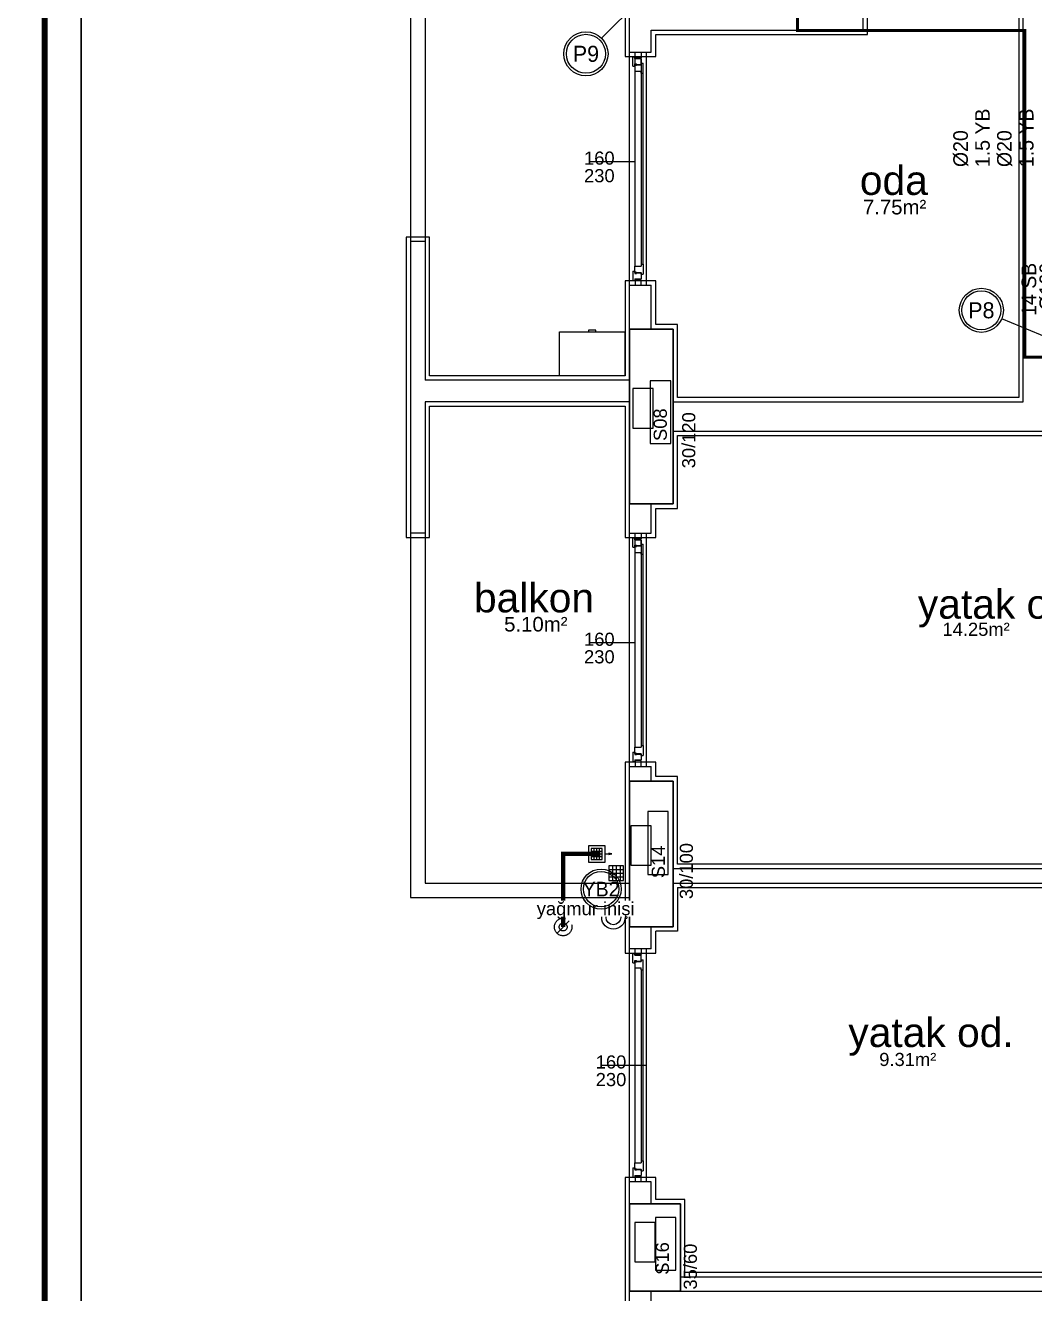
# Model space of a CAD drawing. Header units: centimetres. Extents: x -7420 to 31836, y -2 to 2802.
# Drawn here: x 12487 to 13179, y 1133 to 2003 of the extents above; entities that cross this region are included whole.
import ezdxf
from ezdxf.enums import TextEntityAlignment as Align

# ---------------------------------------------------------------- set-up
doc = ezdxf.new("R2010")
doc.units = ezdxf.units.CM
doc.linetypes.add('BASMA HATTI', pattern=[31, 25, -6])
doc.linetypes.add('YAGMUR HATTI', pattern=[36, 30, -6])
for name, color, linetype in [('ROTAS-MIMARI', 8, 'CONTINUOUS'), ('ROTAS-MIMARI-KOLON', 8, 'CONTINUOUS'), ('ROTAS-MIMARI-YAZI', 8, 'CONTINUOUS'), ('ROTAS-PAFTA', 7, 'CONTINUOUS'), ('ROTAS-PISSU-KOLONNO', 211, 'CONTINUOUS'), ('ROTAS-SICAKSU-BORU', 1, 'BASMA HATTI'), ('ROTAS-TEFRIS', 15, 'CONTINUOUS'), ('ROTAS-YAGMUR-BORUSU', 3, 'YAGMUR HATTI')]:
    doc.layers.add(name, color=color, linetype=linetype)
doc.styles.add('ROTAS', font='arial.ttf')

# ---------------------------------------------------------------- blocks, each defined once
blk = doc.blocks.new('ROTAS-PIS-SU-CAP-SB')
for tag, p in [('PSCP_001', (0.833, 1.29)), ('PS_001', (0.833, 0.066))]:
    blk.add_attdef(tag, p, '', height=1)
blk = doc.blocks.new('ROTAS-TEMIZ-SU-CAP-MB')
for tag, p in [('SOCP_001', (0.833, 4.917)), ('SO_001', (0.833, 3.417)), ('SCCP_001', (0.833, 1.917)), ('SC_001', (0.833, 0.417))]:
    blk.add_attdef(tag, p, '', height=1)
blk = doc.blocks.new('ROTAS-SUZGEC')
h = blk.add_hatch(color=256)
h.dxf.hatch_style = 1
h.paths.add_polyline_path([(5, 0), (3.71, 0.32), (3.71, -0.32)])
for p, q in [((-3.82, 1.18), (0.88, 1.18)), ((-2.65, -2.35), (-2.65, 2.35)), ((-1.47, -2.35), (-1.47, 2.35)), ((-0.29, -2.35), (-0.29, 2.35)), ((-3.82, 0), (0.88, 0)), ((-3.82, -1.18), (0.88, -1.18)), ((2.06, 0), (5, 0))]:
    blk.add_line(p, q)
for points in [[(-5, -3.53), (2.06, -3.53), (2.06, 3.53), (-5, 3.53)], [(-3.82, -2.35), (0.88, -2.35), (0.88, 2.35), (-3.82, 2.35)], [(5, 0), (3.71, 0.32), (3.71, -0.32)]]:
    blk.add_lwpolyline(points, close=True)
for tag, p in [('PSCP_001', (-1.25, 0.75)), ('PS_001', (-0.62, -0.5))]:
    blk.add_attdef(tag, p, '', height=1)
blk = doc.blocks.new('ROTAS-KOLON-NO-YAGMUR')
for radius in [27.5, 24.3]:
    blk.add_circle((0, 0), radius)
blk.add_attdef('K', text='', height=20).set_placement((0, 0), align=Align.MIDDLE_CENTER)
blk = doc.blocks.new('ROTAS-KOLON-NO-PIS-SU')
for radius in [27.5, 24.3]:
    blk.add_circle((0, 0), radius)
blk.add_attdef('K', text='', height=20).set_placement((0, 0), align=Align.MIDDLE_CENTER)

msp = doc.modelspace()

# ---------------------------------------------------------------- linework, layer by layer
at = {"layer": 'ROTAS-MIMARI'}
for p, q in [((13061.02, 1999.24), (13061.02, 2119.24)), ((13064.02, 1996.24), (13064.02, 2116.24)), ((12897.82, 2037.24), (12897.82, 1981.24)), ((12900.82, 1984.24), (12900.82, 2034.24)), ((13167.82, 2022.24), (13167.82, 1747.24)), ((13170.82, 1744.24), (13170.82, 2019.24)), ((12915.82, 1984.24), (12915.82, 1999.24)), ((12915.82, 1999.24), (13061.02, 1999.24)), ((12918.82, 1981.24), (12918.82, 1996.24)), ((12918.82, 1996.24), (13064.02, 1996.24)), ((12900.82, 1984.24), (12915.82, 1984.24)), ((12900.82, 1824.24), (12900.82, 1984.24)), ((12904.83, 1980.24), (12904.83, 1984.24)), ((12908.83, 1984.24), (12908.83, 1980.24)), ((12912.64, 1824.24), (12912.64, 1984.24)), ((12897.82, 1981.24), (12918.82, 1981.24)), ((12903.23, 1980.94), (12904.63, 1980.94)), ((12903.23, 1974.54), (12903.23, 1980.94)), ((12904.63, 1980.94), (12904.63, 1837.44)), ((12904.63, 1979.74), (12904.63, 1980.94)), ((12904.63, 1979.74), (12908.83, 1979.74)), ((12904.63, 1976.04), (12905.63, 1976.04)), ((12904.63, 1974.54), (12904.63, 1976.04)), ((12904.63, 1975.44), (12904.63, 1971.04)), ((12904.63, 1975.44), (12905.13, 1975.44)), ((12908.83, 1980.24), (12904.83, 1980.24)), ((12905.13, 1975.14), (12905.13, 1975.44)), ((12905.13, 1975.14), (12905.63, 1975.14)), ((12905.63, 1975.74), (12905.63, 1976.04)), ((12905.63, 1975.74), (12908.83, 1975.74)), ((12905.63, 1975.14), (12905.63, 1975.44)), ((12905.63, 1975.44), (12908.83, 1975.44)), ((12908.83, 1979.74), (12908.83, 1838.64)), ((12908.83, 1975.74), (12908.83, 1979.74)), ((12908.83, 1976.64), (12908.83, 1975.44)), ((12908.83, 1976.64), (12910.23, 1976.64)), ((12910.23, 1838.64), (12910.23, 1976.64)), ((12910.23, 1969.84), (12910.23, 1976.64)), ((12903.23, 1974.54), (12904.63, 1974.54)), ((12904.63, 1971.04), (12908.83, 1971.04)), ((12908.83, 1969.84), (12908.83, 1971.04)), ((12908.83, 1969.84), (12910.23, 1969.84)), ((12873.19, 1909.18), (12904.63, 1909.19)), ((12747.82, 1857.27), (12747.82, 1651.29)), ((12763.82, 1857.21), (12747.82, 1857.21)), ((12747.82, 1857.21), (12747.82, 1651.24)), ((12750.82, 1854.27), (12750.82, 1654.29)), ((12760.82, 1854.21), (12750.82, 1854.21)), ((12750.82, 1854.21), (12750.82, 1654.24)), ((12760.82, 1854.21), (12760.82, 1759.24)), ((12763.82, 1762.24), (12763.82, 1857.21)), ((12904.63, 1837.44), (12908.83, 1837.44)), ((12904.63, 1833.04), (12904.63, 1837.44)), ((12908.83, 1838.64), (12908.83, 1837.44)), ((12908.83, 1838.64), (12910.23, 1838.64)), ((12910.23, 1838.64), (12910.23, 1831.84)), ((12918.82, 1827.24), (12897.82, 1827.24)), ((12897.82, 1827.24), (12897.82, 1762.24)), ((12903.23, 1833.94), (12903.23, 1827.54)), ((12903.23, 1833.94), (12904.63, 1833.94)), ((12903.23, 1827.54), (12904.63, 1827.54)), ((12904.63, 1833.94), (12904.63, 1832.44)), ((12904.63, 1833.04), (12905.13, 1833.04)), ((12904.63, 1832.44), (12905.63, 1832.44)), ((12904.63, 1828.74), (12904.63, 1827.54)), ((12904.63, 1828.74), (12908.83, 1828.74)), ((12904.83, 1828.24), (12904.83, 1824.24)), ((12908.83, 1828.24), (12904.83, 1828.24)), ((12905.13, 1833.34), (12905.63, 1833.34)), ((12905.13, 1833.34), (12905.13, 1833.04)), ((12905.63, 1833.34), (12905.63, 1833.04)), ((12905.63, 1833.04), (12908.83, 1833.04)), ((12905.63, 1832.74), (12905.63, 1832.44)), ((12905.63, 1832.74), (12908.83, 1832.74)), ((12908.83, 1831.84), (12908.83, 1833.04)), ((12908.83, 1832.74), (12908.83, 1828.74)), ((12908.83, 1831.84), (12910.23, 1831.84)), ((12908.83, 1824.24), (12908.83, 1828.24)), ((12918.82, 1797.24), (12918.82, 1827.24)), ((12900.82, 1794.24), (12900.82, 1824.24)), ((12900.82, 1824.24), (12915.82, 1824.24)), ((12915.82, 1794.24), (12915.82, 1824.24)), ((12852.82, 1792.24), (12897.82, 1792.24)), ((12852.82, 1762.24), (12852.82, 1792.24)), ((12877.82, 1793.53), (12872.83, 1793.53)), ((12872.83, 1793.53), (12872.83, 1792.24)), ((12877.82, 1792.24), (12877.82, 1793.53)), ((12897.82, 1762.24), (12897.82, 1792.24)), ((12933.82, 1797.24), (12918.82, 1797.24)), ((12933.82, 1747.24), (12933.82, 1797.24)), ((12900.82, 1759.24), (12760.82, 1759.24)), ((12897.82, 1762.24), (12763.82, 1762.24)), ((12897.82, 1762.24), (12852.82, 1762.24)), ((12900.82, 1744.24), (12760.82, 1744.24)), ((12760.82, 1744.24), (12760.82, 1654.24)), ((12763.82, 1651.24), (12763.82, 1741.24)), ((12763.82, 1741.24), (12897.82, 1741.24)), ((12897.82, 1741.24), (12897.82, 1674.24)), ((12930.82, 1744.24), (13170.82, 1744.24)), ((13167.82, 1747.24), (12933.82, 1747.24)), ((12930.82, 1724.24), (13325.82, 1724.24)), ((12933.82, 1671.24), (12933.82, 1721.24)), ((12933.82, 1721.24), (13322.82, 1721.24)), ((12897.82, 1674.24), (12897.82, 1651.24)), ((12900.82, 1654.24), (12900.82, 1674.24)), ((12915.82, 1654.24), (12915.82, 1674.24)), ((12918.82, 1651.24), (12918.82, 1671.24)), ((12918.82, 1671.24), (12933.82, 1671.24)), ((12760.82, 1654.24), (12750.82, 1654.24)), ((12900.82, 1654.24), (12915.82, 1654.24)), ((12900.82, 1494.24), (12900.82, 1654.24)), ((12904.83, 1650.24), (12904.83, 1654.24)), ((12908.83, 1654.24), (12908.83, 1650.24)), ((12912.64, 1494.24), (12912.64, 1654.24)), ((12747.82, 1651.24), (12763.82, 1651.24)), ((12897.82, 1651.24), (12918.82, 1651.24)), ((12903.23, 1650.94), (12904.63, 1650.94)), ((12903.23, 1644.54), (12903.23, 1650.94)), ((12903.23, 1644.54), (12904.63, 1644.54)), ((12904.63, 1650.94), (12904.63, 1507.44)), ((12904.63, 1649.74), (12904.63, 1650.94)), ((12904.63, 1649.74), (12908.83, 1649.74)), ((12904.63, 1646.04), (12905.63, 1646.04)), ((12904.63, 1644.54), (12904.63, 1646.04)), ((12904.63, 1645.44), (12904.63, 1641.04)), ((12904.63, 1645.44), (12905.13, 1645.44)), ((12908.83, 1650.24), (12904.83, 1650.24)), ((12905.13, 1645.14), (12905.13, 1645.44)), ((12905.13, 1645.14), (12905.63, 1645.14)), ((12905.63, 1645.74), (12905.63, 1646.04)), ((12905.63, 1645.74), (12908.83, 1645.74)), ((12905.63, 1645.14), (12905.63, 1645.44)), ((12905.63, 1645.44), (12908.83, 1645.44)), ((12908.83, 1649.74), (12908.83, 1508.64)), ((12908.83, 1645.74), (12908.83, 1649.74)), ((12908.83, 1646.64), (12908.83, 1645.44)), ((12908.83, 1646.64), (12910.23, 1646.64)), ((12910.23, 1508.64), (12910.23, 1646.64)), ((12910.23, 1639.84), (12910.23, 1646.64)), ((12904.63, 1641.04), (12908.83, 1641.04)), ((12908.83, 1639.84), (12908.83, 1641.04)), ((12908.83, 1639.84), (12910.23, 1639.84)), ((12873.19, 1579.19), (12904.63, 1579.19)), ((12904.63, 1507.44), (12908.83, 1507.44)), ((12904.63, 1503.04), (12904.63, 1507.44)), ((12908.83, 1508.64), (12908.83, 1507.44)), ((12908.83, 1508.64), (12910.23, 1508.64)), ((12910.23, 1508.64), (12910.23, 1501.84)), ((12918.82, 1497.24), (12897.82, 1497.24)), ((12897.82, 1497.24), (12897.82, 1484.24)), ((12903.23, 1503.94), (12903.23, 1497.54)), ((12903.23, 1503.94), (12904.63, 1503.94)), ((12903.23, 1497.54), (12904.63, 1497.54)), ((12904.63, 1503.94), (12904.63, 1502.44)), ((12904.63, 1503.04), (12905.13, 1503.04)), ((12904.63, 1502.44), (12905.63, 1502.44)), ((12904.63, 1498.74), (12904.63, 1497.54)), ((12904.63, 1498.74), (12908.83, 1498.74)), ((12904.83, 1498.24), (12904.83, 1494.24)), ((12908.83, 1498.24), (12904.83, 1498.24)), ((12905.13, 1503.34), (12905.63, 1503.34)), ((12905.13, 1503.34), (12905.13, 1503.04)), ((12905.63, 1503.34), (12905.63, 1503.04)), ((12905.63, 1503.04), (12908.83, 1503.04)), ((12905.63, 1502.74), (12905.63, 1502.44)), ((12905.63, 1502.74), (12908.83, 1502.74)), ((12908.83, 1501.84), (12908.83, 1503.04)), ((12908.83, 1502.74), (12908.83, 1498.74)), ((12908.83, 1501.84), (12910.23, 1501.84)), ((12908.83, 1494.24), (12908.83, 1498.24)), ((12918.82, 1487.24), (12918.82, 1497.24)), ((12900.82, 1484.24), (12900.82, 1494.24)), ((12900.82, 1494.24), (12915.82, 1494.24)), ((12915.82, 1484.24), (12915.82, 1494.24)), ((12897.82, 1484.24), (12897.82, 1414.24)), ((12933.82, 1487.24), (12918.82, 1487.24)), ((12933.82, 1427.24), (12933.82, 1487.24)), ((13293.58, 1427.24), (12933.82, 1427.24)), ((12896.67, 1426.1), (12886.67, 1426.1)), ((12886.67, 1426.1), (12886.67, 1416.1)), ((12886.67, 1423.63), (12896.67, 1423.63)), ((12886.67, 1421.1), (12896.67, 1421.1)), ((12886.67, 1418.57), (12896.67, 1418.57)), ((12889.14, 1426.1), (12889.14, 1416.1)), ((12891.76, 1426.1), (12891.76, 1416.1)), ((12894.37, 1426.1), (12894.37, 1416.1)), ((12896.67, 1416.1), (12896.67, 1426.1)), ((12930.82, 1424.24), (13290.58, 1424.24)), ((12886.67, 1416.1), (12896.67, 1416.1)), ((12897.82, 1414.24), (12897.82, 1366.24)), ((12930.82, 1414.24), (13260.82, 1414.24)), ((12933.82, 1411.24), (13257.82, 1411.24)), ((12933.82, 1411.24), (12933.82, 1381.24)), ((12900.82, 1369.24), (12900.82, 1384.24)), ((12915.82, 1369.24), (12915.82, 1384.24)), ((12918.82, 1366.24), (12918.82, 1381.24)), ((12933.82, 1381.24), (12918.82, 1381.24)), ((12897.82, 1366.24), (12918.82, 1366.24)), ((12915.82, 1369.24), (12900.82, 1369.24)), ((12900.82, 1209.24), (12900.82, 1369.24)), ((12903.23, 1359.54), (12903.23, 1365.94)), ((12903.23, 1365.94), (12904.63, 1365.94)), ((12904.63, 1364.74), (12904.63, 1365.94)), ((12904.83, 1365.24), (12904.83, 1369.24)), ((12908.83, 1369.24), (12908.83, 1365.24)), ((12912.64, 1209.24), (12912.64, 1369.24)), ((12903.23, 1359.54), (12904.63, 1359.54)), ((12904.63, 1364.74), (12908.83, 1364.74)), ((12904.63, 1359.54), (12904.63, 1361.04)), ((12904.63, 1361.04), (12905.63, 1361.04)), ((12904.63, 1360.44), (12905.13, 1360.44)), ((12904.63, 1360.44), (12904.63, 1356.04)), ((12908.83, 1365.24), (12904.83, 1365.24)), ((12905.13, 1360.14), (12905.13, 1360.44)), ((12905.13, 1360.14), (12905.63, 1360.14)), ((12905.63, 1360.74), (12905.63, 1361.04)), ((12905.63, 1360.74), (12908.83, 1360.74)), ((12905.63, 1360.44), (12908.83, 1360.44)), ((12905.63, 1360.14), (12905.63, 1360.44)), ((12908.83, 1360.74), (12908.83, 1364.74)), ((12908.83, 1361.64), (12910.23, 1361.64)), ((12908.83, 1361.64), (12908.83, 1360.44)), ((12910.23, 1354.84), (12910.23, 1361.64)), ((12904.63, 1356.04), (12904.63, 1222.44)), ((12904.63, 1356.04), (12908.83, 1356.04)), ((12908.83, 1354.84), (12908.83, 1356.04)), ((12908.83, 1354.84), (12908.83, 1223.64)), ((12908.83, 1354.84), (12910.23, 1354.84)), ((12910.23, 1223.64), (12910.23, 1354.84)), ((12881.19, 1289.24), (12912.64, 1289.24)), ((12903.23, 1218.94), (12903.23, 1212.54)), ((12903.23, 1218.94), (12904.63, 1218.94)), ((12904.63, 1222.44), (12908.83, 1222.44)), ((12904.63, 1218.04), (12904.63, 1222.44)), ((12904.63, 1218.94), (12904.63, 1217.44)), ((12904.63, 1218.04), (12905.13, 1218.04)), ((12905.13, 1218.34), (12905.63, 1218.34)), ((12905.13, 1218.34), (12905.13, 1218.04)), ((12905.63, 1218.34), (12905.63, 1218.04)), ((12905.63, 1218.04), (12908.83, 1218.04)), ((12908.83, 1223.64), (12908.83, 1222.44)), ((12908.83, 1223.64), (12910.23, 1223.64)), ((12908.83, 1216.84), (12908.83, 1218.04)), ((12910.23, 1223.64), (12910.23, 1216.84)), ((12897.82, 1212.24), (12897.82, 1194.24)), ((12918.82, 1212.24), (12897.82, 1212.24)), ((12900.82, 1194.24), (12900.82, 1209.24)), ((12915.82, 1209.24), (12900.82, 1209.24)), ((12903.23, 1212.54), (12904.63, 1212.54)), ((12904.63, 1217.44), (12905.63, 1217.44)), ((12904.63, 1213.74), (12904.63, 1212.54)), ((12904.63, 1213.74), (12908.83, 1213.74)), ((12904.83, 1213.24), (12904.83, 1209.24)), ((12908.83, 1213.24), (12904.83, 1213.24)), ((12905.63, 1217.74), (12905.63, 1217.44)), ((12905.63, 1217.74), (12908.83, 1217.74)), ((12908.83, 1217.74), (12908.83, 1213.74)), ((12908.83, 1216.84), (12910.23, 1216.84)), ((12908.83, 1209.24), (12908.83, 1213.24)), ((12915.82, 1194.24), (12915.82, 1209.24)), ((12918.82, 1197.24), (12918.82, 1212.24)), ((12897.82, 1194.24), (12897.82, 1134.24)), ((12938.82, 1197.24), (12918.82, 1197.24)), ((12938.82, 1147.24), (12938.82, 1197.24)), ((12935.82, 1144.24), (13260.82, 1144.24)), ((13257.82, 1147.24), (12938.82, 1147.24)), ((12897.82, 1134.24), (12897.82, 1086.24)), ((12900.82, 1089.24), (12900.82, 1134.24)), ((12915.82, 1089.24), (12915.82, 1134.24)), ((12935.82, 1134.24), (13260.82, 1134.24))]:
    msp.add_line(p, q, dxfattribs=at)
for points in [[(12750.82, 2129.29), (12750.82, 1854.27)], [(12750.82, 2129.24), (12750.82, 1854.21)], [(12760.82, 2119.24), (12760.82, 1854.21)], [(12900.82, 1674.24), (12900.82, 1794.24)], [(12900.82, 1794.24), (12930.82, 1794.24)], [(12930.82, 1794.24), (12930.82, 1674.24)], [(12930.82, 1674.24), (12900.82, 1674.24)], [(12750.82, 1654.29), (12750.82, 1404.29)], [(12750.82, 1654.24), (12750.82, 1404.24)], [(12760.82, 1654.24), (12760.82, 1414.24)], [(12900.82, 1384.24), (12900.82, 1484.24)], [(12900.82, 1484.24), (12930.82, 1484.24)], [(12930.82, 1484.24), (12930.82, 1384.24)], [(12760.82, 1414.24), (12900.82, 1414.24)], [(12750.82, 1404.24), (12900.82, 1404.24)], [(12930.82, 1384.24), (12900.82, 1384.24)], [(12900.82, 1134.24), (12900.82, 1194.24)], [(12900.82, 1194.24), (12935.82, 1194.24)], [(12935.82, 1194.24), (12935.82, 1134.24)], [(12935.82, 1134.24), (12900.82, 1134.24)]]:
    msp.add_lwpolyline(points, dxfattribs=at)
for radius in [8, 5]:
    msp.add_circle((12889.82, 1390.63), radius, dxfattribs=at)
at = {"layer": 'ROTAS-MIMARI-KOLON'}
for points in [[(12930.82, 1794.24), (12900.82, 1794.24), (12900.82, 1674.24), (12930.82, 1674.24), (12930.82, 1794.24)], [(12929.12, 1715.63), (12929.12, 1758.75), (12915.15, 1758.75), (12915.15, 1715.63), (12929.12, 1715.63)], [(12917.01, 1726.33), (12917.01, 1753.35), (12903.05, 1753.35), (12903.05, 1726.33), (12917.01, 1726.33)], [(12930.82, 1484.24), (12900.82, 1484.24), (12900.82, 1384.24), (12930.82, 1384.24), (12930.82, 1484.24)], [(12927.48, 1420.14), (12927.48, 1463.25), (12913.51, 1463.25), (12913.51, 1420.14), (12927.48, 1420.14)], [(12915.66, 1426.46), (12915.66, 1453.48), (12901.7, 1453.48), (12901.7, 1426.46), (12915.66, 1426.46)], [(12935.82, 1194.24), (12900.82, 1194.24), (12900.82, 1134.24), (12935.82, 1134.24), (12935.82, 1194.24)], [(12932.68, 1148.84), (12932.68, 1184.96), (12918.71, 1184.96), (12918.71, 1148.84), (12932.68, 1148.84)], [(12918.45, 1154.42), (12918.45, 1181.45), (12904.49, 1181.45), (12904.49, 1154.42), (12918.45, 1154.42)]]:
    msp.add_lwpolyline(points, dxfattribs=at)
at = {"layer": 'ROTAS-PAFTA'}
for points, const_width in [([(10000, 0), (12500, 0), (12500, 2800), (10000, 2800)], 4), ([(12500, 0), (15000, 0), (15000, 2800), (12500, 2800)], 4), ([(12525, 25), (14975, 25), (14975, 2775), (12525, 2775)], 1)]:
    msp.add_lwpolyline(points, close=True, dxfattribs=dict(at, const_width=const_width))
at = {"layer": 'ROTAS-PISSU-KOLONNO'}
for p, q in [((12907.17, 2019.17), (12881.72, 1993.72)), ((13189.3, 1787.53), (13156.04, 1801.31))]:
    msp.add_line(p, q, dxfattribs=at)
at = {"layer": 'ROTAS-SICAKSU-BORU', "const_width": 2}
msp.add_lwpolyline([(13877, 2431), (13822, 2431), (13822, 2325), (13882, 2325), (13882, 2299), (13690, 2299), (13690, 2039), (13378, 2039), (13378, 1987), (13302, 1987), (13302, 1889), (13342, 1889), (13342, 1785), (13358, 1785), (13358, 1751), (13304, 1751), (13304, 1775), (13172, 1775), (13172, 1999), (13016, 1999), (13016, 2031), (12926, 2031), (12926, 2020)], dxfattribs=at)
at = {"layer": 'ROTAS-YAGMUR-BORUSU'}
msp.add_line((12851.19, 1379.92), (12859.59, 1388.32), dxfattribs=at)
at = {"layer": 'ROTAS-YAGMUR-BORUSU', "const_width": 3}
msp.add_lwpolyline([(12880.82, 1434.24), (12855.39, 1434.24), (12855.39, 1384.12)], dxfattribs=at)
at = {"layer": 'ROTAS-YAGMUR-BORUSU'}
for radius in [6, 2.7]:
    msp.add_circle((12855.39, 1384.12), radius, dxfattribs=at)

# ---------------------------------------------------------------- block references
at = {"layer": 'ROTAS-TEFRIS'}
ref = msp.add_blockref('ROTAS-KOLON-NO-PIS-SU', (12871.02, 1983.02), dxfattribs=dict(at, xscale=0.55, yscale=0.55))
ref.add_attrib('K', 'P9', dxfattribs={"height": 11}).set_placement((12871.02, 1983.02), align=Align.MIDDLE_CENTER)
ref = msp.add_blockref('ROTAS-TEMIZ-SU-CAP-MB', (13182, 1897), dxfattribs=dict(at, xscale=10, yscale=10, rotation=90))
ref.add_attrib('SCCP_001', 'Ø20', (13162.83, 1905.33), dxfattribs={"height": 10, "rotation": 90})
ref.add_attrib('SC_001', '1.5 YB', (13177.83, 1905.33), dxfattribs={"height": 10, "rotation": 90})
ref.add_attrib('SO_001', '1.5 YB', (13147.83, 1905.33), dxfattribs={"height": 10, "rotation": 90})
ref.add_attrib('SOCP_001', 'Ø20', (13132.83, 1905.33), dxfattribs={"height": 10, "rotation": 90})
ref = msp.add_blockref('ROTAS-PIS-SU-CAP-SB', (13179, 1848), dxfattribs=dict(at, xscale=10, yscale=10, rotation=-90))
ref.add_attrib('PSCP_001', 'Ø100', dxfattribs={"height": 10, "rotation": 90}).set_placement((13191.9, 1839.67), align=Align.RIGHT)
ref.add_attrib('PS_001', '14 SB', dxfattribs={"height": 10, "rotation": 90}).set_placement((13179.66, 1839.67), align=Align.RIGHT)
ref = msp.add_blockref('ROTAS-KOLON-NO-PIS-SU', (13142.07, 1807.1), dxfattribs=dict(at, xscale=0.55, yscale=0.55))
ref.add_attrib('K', 'P8', dxfattribs={"height": 11}).set_placement((13142.07, 1807.1), align=Align.MIDDLE_CENTER)
at = {"layer": 'ROTAS-TEFRIS', "xscale": 1.6, "yscale": 1.6}
msp.add_blockref('ROTAS-SUZGEC', (12880.82, 1434.24), dxfattribs=at)

# ---------------------------------------------------------------- texts
at = {"layer": 'ROTAS-MIMARI-YAZI', "style": 'ROTAS'}
for s, height, p in [('160', 9, (12880.18, 1911.48)), ('oda', 20, (13082.1, 1896.23)), ('230', 9, (12880.2, 1899.41)), ('7.75m²', 10, (13082.59, 1877.86)), ('balkon', 20, (12835.42, 1609.92)), ('yatak od.', 20, (13155.23, 1605.59)), ('5.10m²', 10, (12836.66, 1591.78)), ('14.25m²', 9, (13138.46, 1588.31)), ('160', 9, (12880.18, 1581.49)), ('230', 9, (12880.2, 1569.42)), ('yatak od.', 20, (13107.58, 1311.79)), ('160', 9, (12888.19, 1291.54)), ('9.31m²', 9, (13091.64, 1293.26)), ('230', 9, (12888.2, 1279.47))]:
    msp.add_text(s, height=height, dxfattribs=at).set_placement(p, align=Align.MIDDLE_CENTER)
for s, p in [('S08', (12921.95, 1728.65)), ('30/120', (12941.48, 1717.96)), ('S14', (12920.61, 1428.78)), ('30/100', (12939.84, 1422.47)), ('S16', (12923.39, 1156.75)), ('35/60', (12942.56, 1151.17))]:
    msp.add_text(s, height=9, rotation=90, dxfattribs=at).set_placement(p, align=Align.MIDDLE_CENTER)

# ---------------------------------------------------------------- next in the draw order: wipeouts: each hides what was drawn before it
msp.add_wipeout([(12905.3, 1391.22), (12836.34, 1391.22), (12836.34, 1402.22), (12905.3, 1402.22)])

# ---------------------------------------------------------------- next in the draw order: block references
at = {"layer": 'ROTAS-TEFRIS'}
ref = msp.add_blockref('ROTAS-KOLON-NO-YAGMUR', (12881.39, 1410.12), dxfattribs=dict(at, xscale=0.5, yscale=0.5))
ref.add_attrib('K', 'YB2', dxfattribs={"height": 10}).set_placement((12881.39, 1410.12), align=Align.MIDDLE_CENTER)

# ---------------------------------------------------------------- next in the draw order: texts
at = {"layer": 'ROTAS-MIMARI-YAZI', "style": 'ROTAS'}
msp.add_text('yağmur inişi', height=9, dxfattribs=at).set_placement((12870.82, 1396.72), align=Align.MIDDLE_CENTER)

doc.saveas('drawing.dxf')
